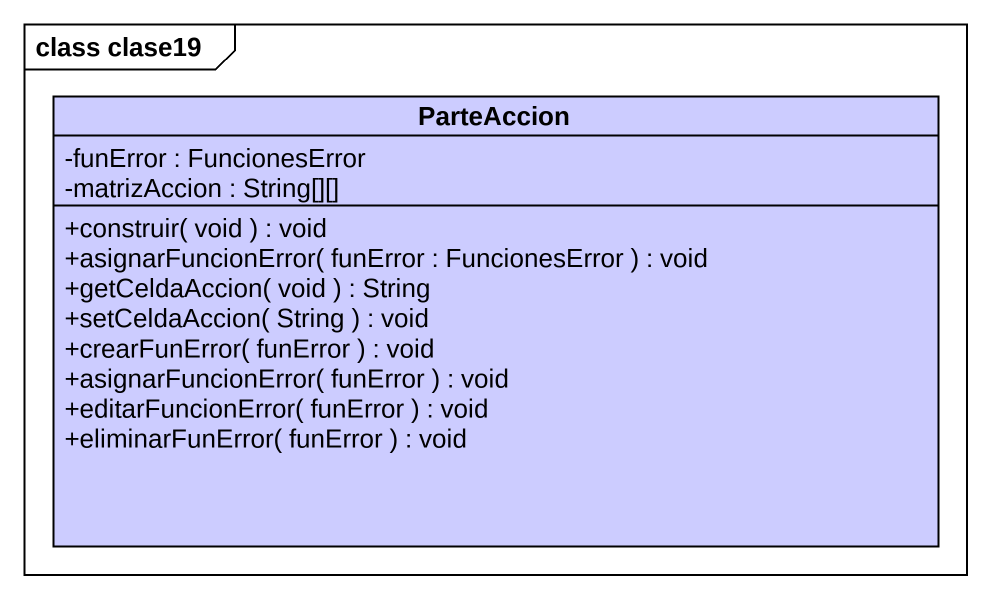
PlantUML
@startuml
mainframe class clase19
hide circle
hide empty members
skinparam classAttributeIconSize 0
class ParteAccion #CCCCFF {
  -funError : FuncionesError
  -matrizAccion : String[][]
  +construir( void ) : void
  +asignarFuncionError( funError : FuncionesError ) : void
  +getCeldaAccion( void ) : String
  +setCeldaAccion( String ) : void
  +crearFunError( funError ) : void
  +asignarFuncionError( funError ) : void
  +editarFuncionError( funError ) : void
  +eliminarFunError( funError ) : void
}
@enduml
